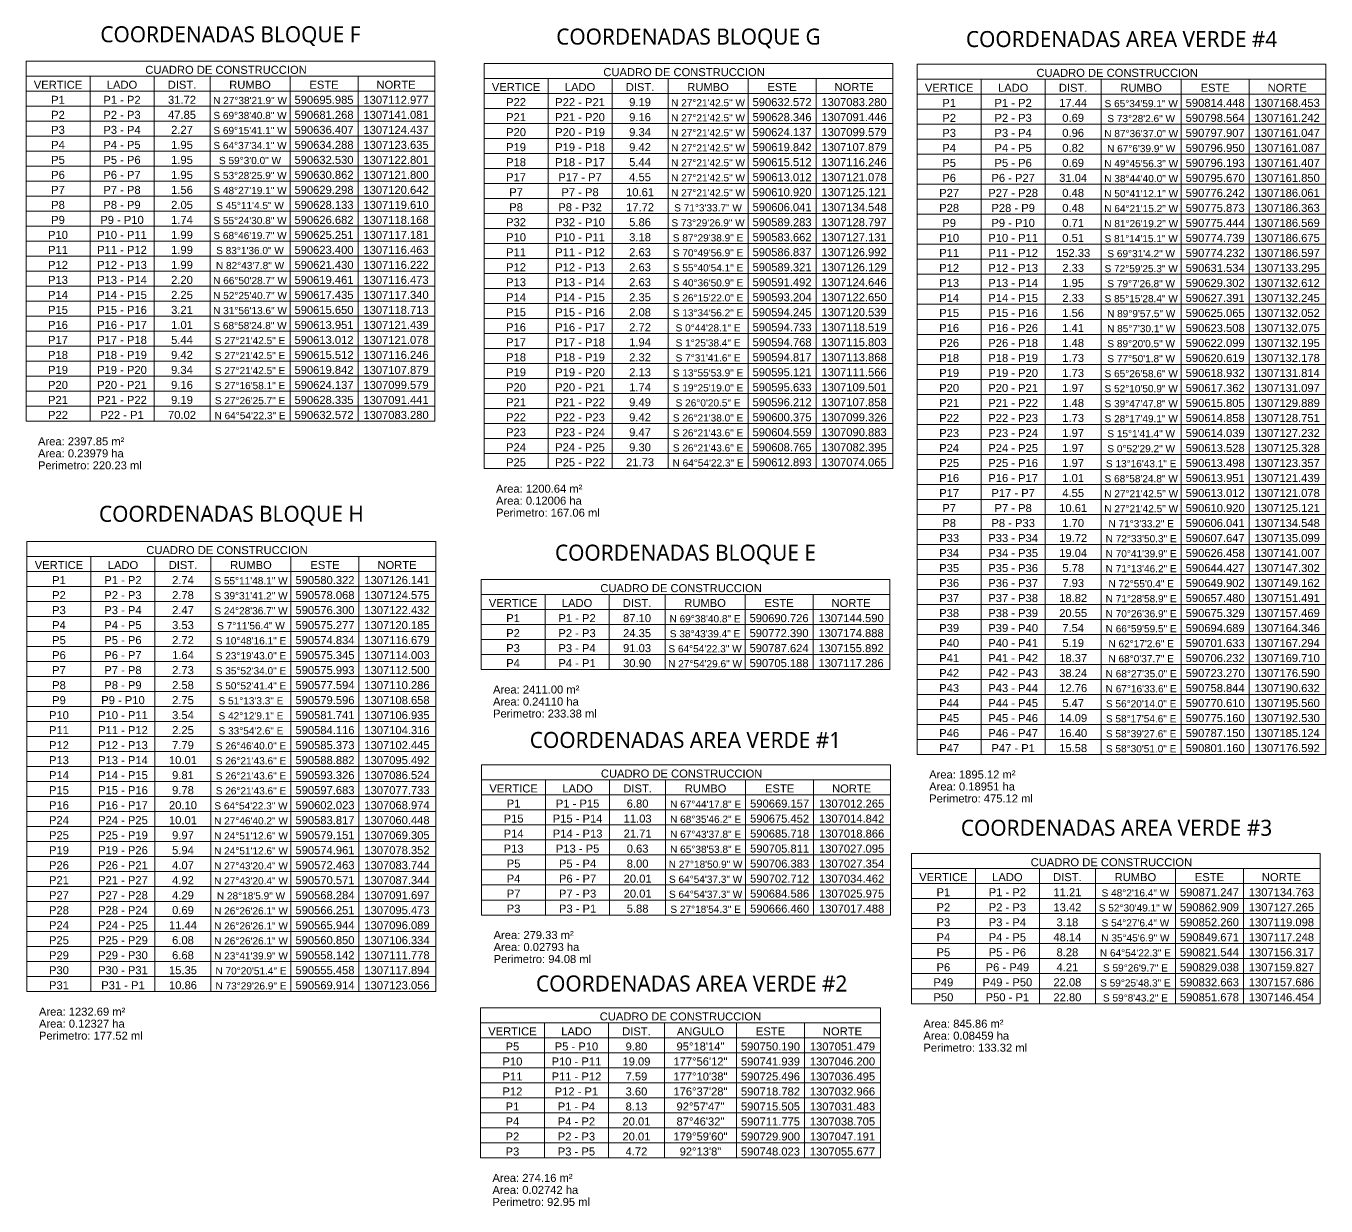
# Model space of a CAD drawing. Header units: millimetres. Extents: x 86 to 591881, y 99 to 1307229.
# Drawn here: x 591556.3 to 591881.2, y 1306865.3 to 1307160.2 of the extents above; entities that cross this region are included whole.
import ezdxf
from ezdxf.enums import TextEntityAlignment as Align

# ---------------------------------------------------------------- set-up
doc = ezdxf.new("R2010")
doc.units = ezdxf.units.MM
doc.layers.add('CUADROS', color=9, linetype='Continuous', lineweight=20)
doc.layers.add('Plano', color=7, linetype='Continuous')
doc.styles.add('CUADROS', font='arial.ttf')
doc.styles.add('ST - ETIQUETAS', font='', dxfattribs={"height": 2.5})
doc.styles.get('ST - ETIQUETAS').set_extended_font_data('Roboto Thin')

# ---------------------------------------------------------------- blocks, each defined once
blk = doc.blocks.new('CC-R')
at = {"layer": 'CUADROS'}
for p, q in [((0, 0), (0, 7.5)), ((0, 7.5), (102.2, 7.5)), ((102.2, 0), (102.2, 7.5)), ((0, 3.75), (102.2, 3.75)), ((16, 0), (16, 3.75)), ((32, 0), (32, 3.75)), ((46, 0), (46, 3.75)), ((66, 0), (66, 3.75)), ((83, 0), (83, 3.75)), ((0, 0), (102.2, 0))]:
    blk.add_line(p, q, dxfattribs=at)
at = {"layer": 'CUADROS', "style": 'CUADROS'}
blk.add_text('CUADRO DE CONSTRUCCION', height=2, dxfattribs=at).set_placement((50, 3.75), align=Align.BOTTOM_CENTER)
for s, p in [('VERTICE', (8, 0.625)), ('LADO', (24, 0.625)), ('DIST.', (39, 0.625)), ('RUMBO', (56, 0.625)), ('ESTE', (74.5, 0.625)), ('NORTE', (92.5, 0.625))]:
    blk.add_text(s, height=2, dxfattribs=at).set_placement(p, align=Align.CENTER)
blk = doc.blocks.new('CC-CR')
at = {"layer": 'CUADROS'}
for p, q in [((0, 0), (0, 3.75)), ((0, 3.75), (102.2, 3.75)), ((16, 0), (16, 3.75)), ((32, 0), (32, 3.75)), ((46, 0), (46, 3.75)), ((66, 0), (66, 3.75)), ((83, 0), (83, 3.75)), ((102.2, 0), (102.2, 3.75)), ((0, 0), (102.2, 0))]:
    blk.add_line(p, q, dxfattribs=at)
at = {"layer": 'CUADROS', "style": 'CUADROS'}
for tag, height, p in [('V', 2, (8, 0)), ('L', 2, (24, 0)), ('D', 2, (39, 0)), ('ANG', 1.8, (56, 0)), ('X', 2, (74.5, 0)), ('Y', 2, (92.5, 0))]:
    blk.add_attdef(tag, text='', height=height, dxfattribs=at).set_placement(p, align=Align.BOTTOM_CENTER)
blk = doc.blocks.new('CC-C')
at = {"layer": 'CUADROS'}
for p, q in [((0, 0), (0, 7.5)), ((0, 7.5), (100, 7.5)), ((100, 0), (100, 7.5)), ((0, 3.75), (100, 3.75)), ((16, 0), (16, 3.75)), ((32, 0), (32, 3.75)), ((46, 0), (46, 3.75)), ((64, 0), (64, 3.75)), ((81, 0), (81, 3.75)), ((0, 0), (100, 0))]:
    blk.add_line(p, q, dxfattribs=at)
at = {"layer": 'CUADROS', "style": 'CUADROS'}
blk.add_text('CUADRO DE CONSTRUCCION', height=2, dxfattribs=at).set_placement((50, 3.75), align=Align.BOTTOM_CENTER)
for s, p in [('VERTICE', (8, 0.625)), ('LADO', (24, 0.625)), ('DIST.', (39, 0.625)), ('ANGULO', (55, 0.625)), ('ESTE', (72.5, 0.625)), ('NORTE', (90.5, 0.625))]:
    blk.add_text(s, height=2, dxfattribs=at).set_placement(p, align=Align.CENTER)
blk = doc.blocks.new('CC-Cuerpo')
at = {"layer": 'CUADROS'}
for p, q in [((0, 0), (0, 3.75)), ((0, 3.75), (100, 3.75)), ((16, 0), (16, 3.75)), ((32, 0), (32, 3.75)), ((46, 0), (46, 3.75)), ((64, 0), (64, 3.75)), ((81, 0), (81, 3.75)), ((100, 0), (100, 3.75)), ((0, 0), (100, 0))]:
    blk.add_line(p, q, dxfattribs=at)
at = {"layer": 'CUADROS', "style": 'CUADROS'}
for tag, p in [('V', (8, 0)), ('L', (24, 0)), ('D', (39, 0)), ('ANG', (55, 0)), ('X', (72.5, 0)), ('Y', (90.5, 0))]:
    blk.add_attdef(tag, text='', height=2, dxfattribs=at).set_placement(p, align=Align.BOTTOM_CENTER)

msp = doc.modelspace()

# ---------------------------------------------------------------- block references
at = {"layer": 'CUADROS'}
for name, p in [('CC-R', (591556.27, 1307143.88)), ('CC-R', (591670.77, 1307143.3)), ('CC-R', (591779.04, 1307143.12)), ('CC-R', (591556.51, 1307023.85)), ('CC-R', (591670.02, 1307014.35)), ('CC-R', (591670.16, 1306968)), ('CC-R', (591777.6, 1306945.84)), ('CC-C', (591669.87, 1306907.3))]:
    msp.add_blockref(name, p, dxfattribs=at)
for name, p, values in [('CC-CR', (591556.27, 1307140.13), {'V': 'P1', 'L': 'P1 - P2', 'D': '31.72', 'ANG': 'N 27°38\'21.9" W', 'X': '590695.985', 'Y': '1307112.977'}), ('CC-CR', (591670.77, 1307139.55), {'V': 'P22', 'L': 'P22 - P21', 'D': '9.19', 'ANG': 'N 27°21\'42.5" W', 'X': '590632.572', 'Y': '1307083.280'}), ('CC-CR', (591779.04, 1307139.37), {'V': 'P1', 'L': 'P1 - P2', 'D': '17.44', 'ANG': 'S 65°34\'59.1" W', 'X': '590814.448', 'Y': '1307168.453'}), ('CC-CR', (591556.27, 1307136.38), {'V': 'P2', 'L': 'P2 - P3', 'D': '47.85', 'ANG': 'S 69°38\'40.8" W', 'X': '590681.268', 'Y': '1307141.081'}), ('CC-CR', (591670.77, 1307135.8), {'V': 'P21', 'L': 'P21 - P20', 'D': '9.16', 'ANG': 'N 27°21\'42.5" W', 'X': '590628.346', 'Y': '1307091.446'}), ('CC-CR', (591779.04, 1307135.62), {'V': 'P2', 'L': 'P2 - P3', 'D': '0.69', 'ANG': 'S 73°28\'2.6" W', 'X': '590798.564', 'Y': '1307161.242'}), ('CC-CR', (591556.27, 1307132.63), {'V': 'P3', 'L': 'P3 - P4', 'D': '2.27', 'ANG': 'S 69°15\'41.1" W', 'X': '590636.407', 'Y': '1307124.437'}), ('CC-CR', (591670.77, 1307132.05), {'V': 'P20', 'L': 'P20 - P19', 'D': '9.34', 'ANG': 'N 27°21\'42.5" W', 'X': '590624.137', 'Y': '1307099.579'}), ('CC-CR', (591779.04, 1307131.87), {'V': 'P3', 'L': 'P3 - P4', 'D': '0.96', 'ANG': 'N 87°36\'37.0" W', 'X': '590797.907', 'Y': '1307161.047'}), ('CC-CR', (591556.27, 1307128.88), {'V': 'P4', 'L': 'P4 - P5', 'D': '1.95', 'ANG': 'S 64°37\'34.1" W', 'X': '590634.288', 'Y': '1307123.635'}), ('CC-CR', (591670.77, 1307128.3), {'V': 'P19', 'L': 'P19 - P18', 'D': '9.42', 'ANG': 'N 27°21\'42.5" W', 'X': '590619.842', 'Y': '1307107.879'}), ('CC-CR', (591779.04, 1307128.12), {'V': 'P4', 'L': 'P4 - P5', 'D': '0.82', 'ANG': 'N 67°6\'39.9" W', 'X': '590796.950', 'Y': '1307161.087'}), ('CC-CR', (591556.27, 1307125.13), {'V': 'P5', 'L': 'P5 - P6', 'D': '1.95', 'ANG': 'S 59°3\'0.0" W', 'X': '590632.530', 'Y': '1307122.801'}), ('CC-CR', (591670.77, 1307124.55), {'V': 'P18', 'L': 'P18 - P17', 'D': '5.44', 'ANG': 'N 27°21\'42.5" W', 'X': '590615.512', 'Y': '1307116.246'}), ('CC-CR', (591779.04, 1307124.37), {'V': 'P5', 'L': 'P5 - P6', 'D': '0.69', 'ANG': 'N 49°45\'56.3" W', 'X': '590796.193', 'Y': '1307161.407'}), ('CC-CR', (591556.27, 1307121.38), {'V': 'P6', 'L': 'P6 - P7', 'D': '1.95', 'ANG': 'S 53°28\'25.9" W', 'X': '590630.862', 'Y': '1307121.800'}), ('CC-CR', (591670.77, 1307120.8), {'V': 'P17', 'L': 'P17 - P7', 'D': '4.55', 'ANG': 'N 27°21\'42.5" W', 'X': '590613.012', 'Y': '1307121.078'}), ('CC-CR', (591779.04, 1307120.62), {'V': 'P6', 'L': 'P6 - P27', 'D': '31.04', 'ANG': 'N 38°44\'40.0" W', 'X': '590795.670', 'Y': '1307161.850'}), ('CC-CR', (591556.27, 1307117.63), {'V': 'P7', 'L': 'P7 - P8', 'D': '1.56', 'ANG': 'S 48°27\'19.1" W', 'X': '590629.298', 'Y': '1307120.642'}), ('CC-CR', (591670.77, 1307117.05), {'V': 'P7', 'L': 'P7 - P8', 'D': '10.61', 'ANG': 'N 27°21\'42.5" W', 'X': '590610.920', 'Y': '1307125.121'}), ('CC-CR', (591779.04, 1307116.87), {'V': 'P27', 'L': 'P27 - P28', 'D': '0.48', 'ANG': 'N 50°41\'12.1" W', 'X': '590776.242', 'Y': '1307186.061'}), ('CC-CR', (591556.27, 1307113.88), {'V': 'P8', 'L': 'P8 - P9', 'D': '2.05', 'ANG': 'S 45°11\'4.5" W', 'X': '590628.133', 'Y': '1307119.610'}), ('CC-CR', (591670.77, 1307113.3), {'V': 'P8', 'L': 'P8 - P32', 'D': '17.72', 'ANG': 'S 71°3\'33.7" W', 'X': '590606.041', 'Y': '1307134.548'}), ('CC-CR', (591779.04, 1307113.12), {'V': 'P28', 'L': 'P28 - P9', 'D': '0.48', 'ANG': 'N 64°21\'15.2" W', 'X': '590775.873', 'Y': '1307186.363'}), ('CC-CR', (591556.27, 1307110.13), {'V': 'P9', 'L': 'P9 - P10', 'D': '1.74', 'ANG': 'S 55°24\'30.8" W', 'X': '590626.682', 'Y': '1307118.168'}), ('CC-CR', (591670.77, 1307109.55), {'V': 'P32', 'L': 'P32 - P10', 'D': '5.86', 'ANG': 'S 73°29\'26.9" W', 'X': '590589.283', 'Y': '1307128.797'}), ('CC-CR', (591779.04, 1307109.37), {'V': 'P9', 'L': 'P9 - P10', 'D': '0.71', 'ANG': 'N 81°26\'19.2" W', 'X': '590775.444', 'Y': '1307186.569'}), ('CC-CR', (591556.27, 1307106.38), {'V': 'P10', 'L': 'P10 - P11', 'D': '1.99', 'ANG': 'S 68°46\'19.7" W', 'X': '590625.251', 'Y': '1307117.181'}), ('CC-CR', (591556.27, 1307102.63), {'V': 'P11', 'L': 'P11 - P12', 'D': '1.99', 'ANG': 'S 83°1\'36.0" W', 'X': '590623.400', 'Y': '1307116.463'}), ('CC-CR', (591670.77, 1307105.8), {'V': 'P10', 'L': 'P10 - P11', 'D': '3.18', 'ANG': 'S 87°29\'38.9" E', 'X': '590583.662', 'Y': '1307127.131'}), ('CC-CR', (591779.04, 1307105.62), {'V': 'P10', 'L': 'P10 - P11', 'D': '0.51', 'ANG': 'S 81°14\'15.1" W', 'X': '590774.739', 'Y': '1307186.675'}), ('CC-CR', (591670.77, 1307102.05), {'V': 'P11', 'L': 'P11 - P12', 'D': '2.63', 'ANG': 'S 70°49\'56.9" E', 'X': '590586.837', 'Y': '1307126.992'}), ('CC-CR', (591779.04, 1307101.87), {'V': 'P11', 'L': 'P11 - P12', 'D': '152.33', 'ANG': 'S 69°31\'4.2" W', 'X': '590774.232', 'Y': '1307186.597'}), ('CC-CR', (591556.27, 1307098.88), {'V': 'P12', 'L': 'P12 - P13', 'D': '1.99', 'ANG': 'N 82°43\'7.8" W', 'X': '590621.430', 'Y': '1307116.222'}), ('CC-CR', (591670.77, 1307098.3), {'V': 'P12', 'L': 'P12 - P13', 'D': '2.63', 'ANG': 'S 55°40\'54.1" E', 'X': '590589.321', 'Y': '1307126.129'}), ('CC-CR', (591779.04, 1307098.12), {'V': 'P12', 'L': 'P12 - P13', 'D': '2.33', 'ANG': 'S 72°59\'25.3" W', 'X': '590631.534', 'Y': '1307133.295'}), ('CC-CR', (591556.27, 1307095.13), {'V': 'P13', 'L': 'P13 - P14', 'D': '2.20', 'ANG': 'N 66°50\'28.7" W', 'X': '590619.461', 'Y': '1307116.473'}), ('CC-CR', (591670.77, 1307094.55), {'V': 'P13', 'L': 'P13 - P14', 'D': '2.63', 'ANG': 'S 40°36\'50.9" E', 'X': '590591.492', 'Y': '1307124.646'}), ('CC-CR', (591779.04, 1307094.37), {'V': 'P13', 'L': 'P13 - P14', 'D': '1.95', 'ANG': 'S 79°7\'26.8" W', 'X': '590629.302', 'Y': '1307132.612'}), ('CC-CR', (591556.27, 1307091.38), {'V': 'P14', 'L': 'P14 - P15', 'D': '2.25', 'ANG': 'N 52°25\'40.7" W', 'X': '590617.435', 'Y': '1307117.340'}), ('CC-CR', (591670.77, 1307090.8), {'V': 'P14', 'L': 'P14 - P15', 'D': '2.35', 'ANG': 'S 26°15\'22.0" E', 'X': '590593.204', 'Y': '1307122.650'}), ('CC-CR', (591779.04, 1307090.62), {'V': 'P14', 'L': 'P14 - P15', 'D': '2.33', 'ANG': 'S 85°15\'28.4" W', 'X': '590627.391', 'Y': '1307132.245'}), ('CC-CR', (591556.27, 1307087.63), {'V': 'P15', 'L': 'P15 - P16', 'D': '3.21', 'ANG': 'N 31°56\'13.6" W', 'X': '590615.650', 'Y': '1307118.713'}), ('CC-CR', (591670.77, 1307087.05), {'V': 'P15', 'L': 'P15 - P16', 'D': '2.08', 'ANG': 'S 13°34\'56.2" E', 'X': '590594.245', 'Y': '1307120.539'}), ('CC-CR', (591779.04, 1307086.87), {'V': 'P15', 'L': 'P15 - P16', 'D': '1.56', 'ANG': 'N 89°9\'57.5" W', 'X': '590625.065', 'Y': '1307132.052'}), ('CC-CR', (591556.27, 1307083.88), {'V': 'P16', 'L': 'P16 - P17', 'D': '1.01', 'ANG': 'S 68°58\'24.8" W', 'X': '590613.951', 'Y': '1307121.439'}), ('CC-CR', (591670.77, 1307083.3), {'V': 'P16', 'L': 'P16 - P17', 'D': '2.72', 'ANG': 'S 0°44\'28.1" E', 'X': '590594.733', 'Y': '1307118.519'}), ('CC-CR', (591779.04, 1307083.12), {'V': 'P16', 'L': 'P16 - P26', 'D': '1.41', 'ANG': 'N 85°7\'30.1" W', 'X': '590623.508', 'Y': '1307132.075'}), ('CC-CR', (591556.27, 1307080.13), {'V': 'P17', 'L': 'P17 - P18', 'D': '5.44', 'ANG': 'S 27°21\'42.5" E', 'X': '590613.012', 'Y': '1307121.078'}), ('CC-CR', (591670.77, 1307079.55), {'V': 'P17', 'L': 'P17 - P18', 'D': '1.94', 'ANG': 'S 1°25\'38.4" E', 'X': '590594.768', 'Y': '1307115.803'}), ('CC-CR', (591779.04, 1307079.37), {'V': 'P26', 'L': 'P26 - P18', 'D': '1.48', 'ANG': 'S 89°20\'0.5" W', 'X': '590622.099', 'Y': '1307132.195'}), ('CC-CR', (591556.27, 1307076.38), {'V': 'P18', 'L': 'P18 - P19', 'D': '9.42', 'ANG': 'S 27°21\'42.5" E', 'X': '590615.512', 'Y': '1307116.246'}), ('CC-CR', (591670.77, 1307075.8), {'V': 'P18', 'L': 'P18 - P19', 'D': '2.32', 'ANG': 'S 7°31\'41.6" E', 'X': '590594.817', 'Y': '1307113.868'}), ('CC-CR', (591779.04, 1307075.62), {'V': 'P18', 'L': 'P18 - P19', 'D': '1.73', 'ANG': 'S 77°50\'1.8" W', 'X': '590620.619', 'Y': '1307132.178'}), ('CC-CR', (591556.27, 1307072.63), {'V': 'P19', 'L': 'P19 - P20', 'D': '9.34', 'ANG': 'S 27°21\'42.5" E', 'X': '590619.842', 'Y': '1307107.879'}), ('CC-CR', (591670.77, 1307072.05), {'V': 'P19', 'L': 'P19 - P20', 'D': '2.13', 'ANG': 'S 13°55\'53.9" E', 'X': '590595.121', 'Y': '1307111.566'}), ('CC-CR', (591779.04, 1307071.87), {'V': 'P19', 'L': 'P19 - P20', 'D': '1.73', 'ANG': 'S 65°26\'58.6" W', 'X': '590618.932', 'Y': '1307131.814'}), ('CC-CR', (591556.27, 1307068.88), {'V': 'P20', 'L': 'P20 - P21', 'D': '9.16', 'ANG': 'S 27°16\'58.1" E', 'X': '590624.137', 'Y': '1307099.579'}), ('CC-CR', (591670.77, 1307068.3), {'V': 'P20', 'L': 'P20 - P21', 'D': '1.74', 'ANG': 'S 19°25\'19.0" E', 'X': '590595.633', 'Y': '1307109.501'}), ('CC-CR', (591779.04, 1307068.12), {'V': 'P20', 'L': 'P20 - P21', 'D': '1.97', 'ANG': 'S 52°10\'50.9" W', 'X': '590617.362', 'Y': '1307131.097'}), ('CC-CR', (591556.27, 1307065.13), {'V': 'P21', 'L': 'P21 - P22', 'D': '9.19', 'ANG': 'S 27°26\'25.7" E', 'X': '590628.335', 'Y': '1307091.441'}), ('CC-CR', (591670.77, 1307064.55), {'V': 'P21', 'L': 'P21 - P22', 'D': '9.49', 'ANG': 'S 26°0\'20.5" E', 'X': '590596.212', 'Y': '1307107.858'}), ('CC-CR', (591779.04, 1307064.37), {'V': 'P21', 'L': 'P21 - P22', 'D': '1.48', 'ANG': 'S 39°47\'47.8" W', 'X': '590615.805', 'Y': '1307129.889'}), ('CC-CR', (591556.27, 1307061.38), {'V': 'P22', 'L': 'P22 - P1', 'D': '70.02', 'ANG': 'N 64°54\'22.3" E', 'X': '590632.572', 'Y': '1307083.280'}), ('CC-CR', (591670.77, 1307060.8), {'V': 'P22', 'L': 'P22 - P23', 'D': '9.42', 'ANG': 'S 26°21\'38.0" E', 'X': '590600.375', 'Y': '1307099.326'}), ('CC-CR', (591779.04, 1307060.62), {'V': 'P22', 'L': 'P22 - P23', 'D': '1.73', 'ANG': 'S 28°17\'49.1" W', 'X': '590614.858', 'Y': '1307128.751'}), ('CC-CR', (591670.77, 1307057.05), {'V': 'P23', 'L': 'P23 - P24', 'D': '9.47', 'ANG': 'S 26°21\'43.6" E', 'X': '590604.559', 'Y': '1307090.883'}), ('CC-CR', (591779.04, 1307056.87), {'V': 'P23', 'L': 'P23 - P24', 'D': '1.97', 'ANG': 'S 15°1\'41.4" W', 'X': '590614.039', 'Y': '1307127.232'}), ('CC-CR', (591670.77, 1307053.3), {'V': 'P24', 'L': 'P24 - P25', 'D': '9.30', 'ANG': 'S 26°21\'43.6" E', 'X': '590608.765', 'Y': '1307082.395'}), ('CC-CR', (591779.04, 1307053.12), {'V': 'P24', 'L': 'P24 - P25', 'D': '1.97', 'ANG': 'S 0°52\'29.2" W', 'X': '590613.528', 'Y': '1307125.328'}), ('CC-CR', (591670.77, 1307049.55), {'V': 'P25', 'L': 'P25 - P22', 'D': '21.73', 'ANG': 'N 64°54\'22.3" E', 'X': '590612.893', 'Y': '1307074.065'}), ('CC-CR', (591779.04, 1307049.37), {'V': 'P25', 'L': 'P25 - P16', 'D': '1.97', 'ANG': 'S 13°16\'43.1" E', 'X': '590613.498', 'Y': '1307123.357'}), ('CC-CR', (591779.04, 1307045.62), {'V': 'P16', 'L': 'P16 - P17', 'D': '1.01', 'ANG': 'S 68°58\'24.8" W', 'X': '590613.951', 'Y': '1307121.439'}), ('CC-CR', (591779.04, 1307041.87), {'V': 'P17', 'L': 'P17 - P7', 'D': '4.55', 'ANG': 'N 27°21\'42.5" W', 'X': '590613.012', 'Y': '1307121.078'}), ('CC-CR', (591779.04, 1307038.12), {'V': 'P7', 'L': 'P7 - P8', 'D': '10.61', 'ANG': 'N 27°21\'42.5" W', 'X': '590610.920', 'Y': '1307125.121'}), ('CC-CR', (591779.04, 1307034.37), {'V': 'P8', 'L': 'P8 - P33', 'D': '1.70', 'ANG': 'N 71°3\'33.2" E', 'X': '590606.041', 'Y': '1307134.548'}), ('CC-CR', (591779.04, 1307030.62), {'V': 'P33', 'L': 'P33 - P34', 'D': '19.72', 'ANG': 'N 72°33\'50.3" E', 'X': '590607.647', 'Y': '1307135.099'}), ('CC-CR', (591779.04, 1307026.87), {'V': 'P34', 'L': 'P34 - P35', 'D': '19.04', 'ANG': 'N 70°41\'39.9" E', 'X': '590626.458', 'Y': '1307141.007'}), ('CC-CR', (591779.04, 1307023.12), {'V': 'P35', 'L': 'P35 - P36', 'D': '5.78', 'ANG': 'N 71°13\'46.2" E', 'X': '590644.427', 'Y': '1307147.302'}), ('CC-CR', (591556.51, 1307020.1), {'V': 'P1', 'L': 'P1 - P2', 'D': '2.74', 'ANG': 'S 55°11\'48.1" W', 'X': '590580.322', 'Y': '1307126.141'}), ('CC-CR', (591779.04, 1307019.37), {'V': 'P36', 'L': 'P36 - P37', 'D': '7.93', 'ANG': 'N 72°55\'0.4" E', 'X': '590649.902', 'Y': '1307149.162'}), ('CC-CR', (591556.51, 1307016.35), {'V': 'P2', 'L': 'P2 - P3', 'D': '2.78', 'ANG': 'S 39°31\'41.2" W', 'X': '590578.068', 'Y': '1307124.575'}), ('CC-CR', (591779.04, 1307015.62), {'V': 'P37', 'L': 'P37 - P38', 'D': '18.82', 'ANG': 'N 71°28\'58.9" E', 'X': '590657.480', 'Y': '1307151.491'}), ('CC-CR', (591556.51, 1307012.6), {'V': 'P3', 'L': 'P3 - P4', 'D': '2.47', 'ANG': 'S 24°28\'36.7" W', 'X': '590576.300', 'Y': '1307122.432'}), ('CC-CR', (591779.04, 1307011.87), {'V': 'P38', 'L': 'P38 - P39', 'D': '20.55', 'ANG': 'N 70°26\'36.9" E', 'X': '590675.329', 'Y': '1307157.469'}), ('CC-CR', (591556.51, 1307008.85), {'V': 'P4', 'L': 'P4 - P5', 'D': '3.53', 'ANG': 'S 7°11\'56.4" W', 'X': '590575.277', 'Y': '1307120.185'}), ('CC-CR', (591670.02, 1307010.6), {'V': 'P1', 'L': 'P1 - P2', 'D': '87.10', 'ANG': 'N 69°38\'40.8" E', 'X': '590690.726', 'Y': '1307144.590'}), ('CC-CR', (591556.51, 1307005.1), {'V': 'P5', 'L': 'P5 - P6', 'D': '2.72', 'ANG': 'S 10°48\'16.1" E', 'X': '590574.834', 'Y': '1307116.679'}), ('CC-CR', (591670.02, 1307006.85), {'V': 'P2', 'L': 'P2 - P3', 'D': '24.35', 'ANG': 'S 38°43\'39.4" E', 'X': '590772.390', 'Y': '1307174.888'}), ('CC-CR', (591779.04, 1307008.12), {'V': 'P39', 'L': 'P39 - P40', 'D': '7.54', 'ANG': 'N 66°59\'59.5" E', 'X': '590694.689', 'Y': '1307164.346'}), ('CC-CR', (591670.02, 1307003.1), {'V': 'P3', 'L': 'P3 - P4', 'D': '91.03', 'ANG': 'S 64°54\'22.3" W', 'X': '590787.624', 'Y': '1307155.892'}), ('CC-CR', (591779.04, 1307004.37), {'V': 'P40', 'L': 'P40 - P41', 'D': '5.19', 'ANG': 'N 62°17\'2.6" E', 'X': '590701.633', 'Y': '1307167.294'}), ('CC-CR', (591556.51, 1307001.35), {'V': 'P6', 'L': 'P6 - P7', 'D': '1.64', 'ANG': 'S 23°19\'43.0" E', 'X': '590575.345', 'Y': '1307114.003'}), ('CC-CR', (591670.02, 1306999.35), {'V': 'P4', 'L': 'P4 - P1', 'D': '30.90', 'ANG': 'N 27°54\'29.6" W', 'X': '590705.188', 'Y': '1307117.286'}), ('CC-CR', (591779.04, 1307000.62), {'V': 'P41', 'L': 'P41 - P42', 'D': '18.37', 'ANG': 'N 68°0\'37.7" E', 'X': '590706.232', 'Y': '1307169.710'}), ('CC-CR', (591556.51, 1306997.6), {'V': 'P7', 'L': 'P7 - P8', 'D': '2.73', 'ANG': 'S 35°52\'34.0" E', 'X': '590575.993', 'Y': '1307112.500'}), ('CC-CR', (591779.04, 1306996.87), {'V': 'P42', 'L': 'P42 - P43', 'D': '38.24', 'ANG': 'N 68°27\'35.0" E', 'X': '590723.270', 'Y': '1307176.590'}), ('CC-CR', (591556.51, 1306993.85), {'V': 'P8', 'L': 'P8 - P9', 'D': '2.58', 'ANG': 'S 50°52\'41.4" E', 'X': '590577.594', 'Y': '1307110.286'}), ('CC-CR', (591779.04, 1306993.12), {'V': 'P43', 'L': 'P43 - P44', 'D': '12.76', 'ANG': 'N 67°16\'33.6" E', 'X': '590758.844', 'Y': '1307190.632'}), ('CC-CR', (591556.51, 1306990.1), {'V': 'P9', 'L': 'P9 - P10', 'D': '2.75', 'ANG': 'S 51°13\'3.3" E', 'X': '590579.596', 'Y': '1307108.658'}), ('CC-CR', (591779.04, 1306989.37), {'V': 'P44', 'L': 'P44 - P45', 'D': '5.47', 'ANG': 'S 56°20\'14.0" E', 'X': '590770.610', 'Y': '1307195.560'}), ('CC-CR', (591556.51, 1306986.35), {'V': 'P10', 'L': 'P10 - P11', 'D': '3.54', 'ANG': 'S 42°12\'9.1" E', 'X': '590581.741', 'Y': '1307106.935'}), ('CC-CR', (591779.04, 1306985.62), {'V': 'P45', 'L': 'P45 - P46', 'D': '14.09', 'ANG': 'S 58°17\'54.6" E', 'X': '590775.160', 'Y': '1307192.530'}), ('CC-CR', (591556.51, 1306982.6), {'V': 'P11', 'L': 'P11 - P12', 'D': '2.25', 'ANG': 'S 33°54\'2.6" E', 'X': '590584.116', 'Y': '1307104.316'}), ('CC-CR', (591779.04, 1306981.87), {'V': 'P46', 'L': 'P46 - P47', 'D': '16.40', 'ANG': 'S 58°39\'27.6" E', 'X': '590787.150', 'Y': '1307185.124'}), ('CC-CR', (591556.51, 1306978.85), {'V': 'P12', 'L': 'P12 - P13', 'D': '7.79', 'ANG': 'S 26°46\'40.0" E', 'X': '590585.373', 'Y': '1307102.445'}), ('CC-CR', (591779.04, 1306978.12), {'V': 'P47', 'L': 'P47 - P1', 'D': '15.58', 'ANG': 'S 58°30\'51.0" E', 'X': '590801.160', 'Y': '1307176.592'}), ('CC-CR', (591556.51, 1306975.1), {'V': 'P13', 'L': 'P13 - P14', 'D': '10.01', 'ANG': 'S 26°21\'43.6" E', 'X': '590588.882', 'Y': '1307095.492'}), ('CC-CR', (591556.51, 1306971.35), {'V': 'P14', 'L': 'P14 - P15', 'D': '9.81', 'ANG': 'S 26°21\'43.6" E', 'X': '590593.326', 'Y': '1307086.524'}), ('CC-CR', (591556.51, 1306967.6), {'V': 'P15', 'L': 'P15 - P16', 'D': '9.78', 'ANG': 'S 26°21\'43.6" E', 'X': '590597.683', 'Y': '1307077.733'}), ('CC-CR', (591556.51, 1306963.85), {'V': 'P16', 'L': 'P16 - P17', 'D': '20.10', 'ANG': 'S 64°54\'22.3" W', 'X': '590602.023', 'Y': '1307068.974'}), ('CC-CR', (591670.16, 1306964.25), {'V': 'P1', 'L': 'P1 - P15', 'D': '6.80', 'ANG': 'N 67°44\'17.8" E', 'X': '590669.157', 'Y': '1307012.265'}), ('CC-CR', (591556.51, 1306960.1), {'V': 'P24', 'L': 'P24 - P25', 'D': '10.01', 'ANG': 'N 27°46\'40.2" W', 'X': '590583.817', 'Y': '1307060.448'}), ('CC-CR', (591670.16, 1306960.5), {'V': 'P15', 'L': 'P15 - P14', 'D': '11.03', 'ANG': 'N 68°35\'46.2" E', 'X': '590675.452', 'Y': '1307014.842'}), ('CC-CR', (591556.51, 1306956.35), {'V': 'P25', 'L': 'P25 - P19', 'D': '9.97', 'ANG': 'N 24°51\'12.6" W', 'X': '590579.151', 'Y': '1307069.305'}), ('CC-CR', (591670.16, 1306956.75), {'V': 'P14', 'L': 'P14 - P13', 'D': '21.71', 'ANG': 'N 67°43\'37.8" E', 'X': '590685.718', 'Y': '1307018.866'}), ('CC-CR', (591556.51, 1306952.6), {'V': 'P19', 'L': 'P19 - P26', 'D': '5.94', 'ANG': 'N 24°51\'12.6" W', 'X': '590574.961', 'Y': '1307078.352'}), ('CC-CR', (591670.16, 1306953), {'V': 'P13', 'L': 'P13 - P5', 'D': '0.63', 'ANG': 'N 65°38\'53.8" E', 'X': '590705.811', 'Y': '1307027.095'}), ('CC-CR', (591556.51, 1306948.85), {'V': 'P26', 'L': 'P26 - P21', 'D': '4.07', 'ANG': 'N 27°43\'20.4" W', 'X': '590572.463', 'Y': '1307083.744'}), ('CC-CR', (591670.16, 1306949.25), {'V': 'P5', 'L': 'P5 - P4', 'D': '8.00', 'ANG': 'N 27°18\'50.9" W', 'X': '590706.383', 'Y': '1307027.354'}), ('CC-CR', (591556.51, 1306945.1), {'V': 'P21', 'L': 'P21 - P27', 'D': '4.92', 'ANG': 'N 27°43\'20.4" W', 'X': '590570.571', 'Y': '1307087.344'}), ('CC-CR', (591670.16, 1306945.5), {'V': 'P4', 'L': 'P6 - P7', 'D': '20.01', 'ANG': 'S 64°54\'37.3" W', 'X': '590702.712', 'Y': '1307034.462'}), ('CC-CR', (591556.51, 1306941.35), {'V': 'P27', 'L': 'P27 - P28', 'D': '4.29', 'ANG': 'N 28°18\'5.9" W', 'X': '590568.284', 'Y': '1307091.697'}), ('CC-CR', (591670.16, 1306941.75), {'V': 'P7', 'L': 'P7 - P3', 'D': '20.01', 'ANG': 'S 64°54\'37.3" W', 'X': '590684.586', 'Y': '1307025.975'}), ('CC-CR', (591777.6, 1306942.09), {'V': 'P1', 'L': 'P1 - P2', 'D': '11.21', 'ANG': 'S 48°2\'16.4" W', 'X': '590871.247', 'Y': '1307134.763'}), ('CC-CR', (591556.51, 1306937.6), {'V': 'P28', 'L': 'P28 - P24', 'D': '0.69', 'ANG': 'N 26°26\'26.1" W', 'X': '590566.251', 'Y': '1307095.473'}), ('CC-CR', (591670.16, 1306938), {'V': 'P3', 'L': 'P3 - P1', 'D': '5.88', 'ANG': 'S 27°18\'54.3" E', 'X': '590666.460', 'Y': '1307017.488'}), ('CC-CR', (591777.6, 1306938.34), {'V': 'P2', 'L': 'P2 - P3', 'D': '13.42', 'ANG': 'S 52°30\'49.1" W', 'X': '590862.909', 'Y': '1307127.265'}), ('CC-CR', (591556.51, 1306933.85), {'V': 'P24', 'L': 'P24 - P25', 'D': '11.44', 'ANG': 'N 26°26\'26.1" W', 'X': '590565.944', 'Y': '1307096.089'}), ('CC-CR', (591777.6, 1306934.59), {'V': 'P3', 'L': 'P3 - P4', 'D': '3.18', 'ANG': 'S 54°27\'6.4" W', 'X': '590852.260', 'Y': '1307119.098'}), ('CC-CR', (591777.6, 1306930.84), {'V': 'P4', 'L': 'P4 - P5', 'D': '48.14', 'ANG': 'N 35°45\'6.9" W', 'X': '590849.671', 'Y': '1307117.248'}), ('CC-CR', (591556.51, 1306930.1), {'V': 'P25', 'L': 'P25 - P29', 'D': '6.08', 'ANG': 'N 26°26\'26.1" W', 'X': '590560.850', 'Y': '1307106.334'}), ('CC-CR', (591777.6, 1306927.09), {'V': 'P5', 'L': 'P5 - P6', 'D': '8.28', 'ANG': 'N 64°54\'22.3" E', 'X': '590821.544', 'Y': '1307156.317'}), ('CC-CR', (591556.51, 1306926.35), {'V': 'P29', 'L': 'P29 - P30', 'D': '6.68', 'ANG': 'N 23°41\'39.9" W', 'X': '590558.142', 'Y': '1307111.778'}), ('CC-CR', (591556.51, 1306922.6), {'V': 'P30', 'L': 'P30 - P31', 'D': '15.35', 'ANG': 'N 70°20\'51.4" E', 'X': '590555.458', 'Y': '1307117.894'}), ('CC-CR', (591777.6, 1306923.34), {'V': 'P6', 'L': 'P6 - P49', 'D': '4.21', 'ANG': 'S 59°26\'9.7" E', 'X': '590829.038', 'Y': '1307159.827'}), ('CC-CR', (591556.51, 1306918.85), {'V': 'P31', 'L': 'P31 - P1', 'D': '10.86', 'ANG': 'N 73°29\'26.9" E', 'X': '590569.914', 'Y': '1307123.056'}), ('CC-CR', (591777.6, 1306919.59), {'V': 'P49', 'L': 'P49 - P50', 'D': '22.08', 'ANG': 'S 59°25\'48.3" E', 'X': '590832.663', 'Y': '1307157.686'}), ('CC-CR', (591777.6, 1306915.84), {'V': 'P50', 'L': 'P50 - P1', 'D': '22.80', 'ANG': 'S 59°8\'43.2" E', 'X': '590851.678', 'Y': '1307146.454'}), ('CC-Cuerpo', (591669.87, 1306903.55), {'V': 'P5', 'L': 'P5 - P10', 'D': '9.80', 'ANG': '95°18\'14"', 'X': '590750.190', 'Y': '1307051.479'}), ('CC-Cuerpo', (591669.87, 1306899.8), {'V': 'P10', 'L': 'P10 - P11', 'D': '19.09', 'ANG': '177°56\'12"', 'X': '590741.939', 'Y': '1307046.200'}), ('CC-Cuerpo', (591669.87, 1306896.05), {'V': 'P11', 'L': 'P11 - P12', 'D': '7.59', 'ANG': '177°10\'38"', 'X': '590725.496', 'Y': '1307036.495'}), ('CC-Cuerpo', (591669.87, 1306892.3), {'V': 'P12', 'L': 'P12 - P1', 'D': '3.60', 'ANG': '176°37\'28"', 'X': '590718.782', 'Y': '1307032.966'}), ('CC-Cuerpo', (591669.87, 1306888.55), {'V': 'P1', 'L': 'P1 - P4', 'D': '8.13', 'ANG': '92°57\'47"', 'X': '590715.505', 'Y': '1307031.483'}), ('CC-Cuerpo', (591669.87, 1306884.8), {'V': 'P4', 'L': 'P4 - P2', 'D': '20.01', 'ANG': '87°46\'32"', 'X': '590711.775', 'Y': '1307038.705'}), ('CC-Cuerpo', (591669.87, 1306881.05), {'V': 'P2', 'L': 'P2 - P3', 'D': '20.01', 'ANG': '179°59\'60"', 'X': '590729.900', 'Y': '1307047.191'}), ('CC-Cuerpo', (591669.87, 1306877.3), {'V': 'P3', 'L': 'P3 - P5', 'D': '4.72', 'ANG': '92°13\'8"', 'X': '590748.023', 'Y': '1307055.677'})]:
    msp.add_blockref(name, p, dxfattribs=at).add_auto_attribs(values)

# ---------------------------------------------------------------- texts
at = {"layer": 'CUADROS', "style": 'CUADROS'}
for s, p in [('Area: 2397.85 m²', (591559.27, 1307055.38)), ('Area: 0.23979 ha', (591559.27, 1307052.38)), ('Perimetro: 220.23 ml', (591559.27, 1307049.38)), ('Area: 1200.64 m²', (591673.77, 1307043.55)), ('Area: 0.12006 ha', (591673.77, 1307040.55)), ('Perimetro: 167.06 ml', (591673.77, 1307037.55)), ('Area: 2411.00 m²', (591673.02, 1306993.35)), ('Area: 0.24110 ha', (591673.02, 1306990.35)), ('Perimetro: 233.38 ml', (591673.02, 1306987.35)), ('Area: 1895.12 m²', (591782.04, 1306972.12)), ('Area: 0.18951 ha', (591782.04, 1306969.12)), ('Perimetro: 475.12 ml', (591782.04, 1306966.12)), ('Area: 279.33 m²', (591673.16, 1306932)), ('Area: 0.02793 ha', (591673.16, 1306929)), ('Perimetro: 94.08 ml', (591673.16, 1306926)), ('Area: 1232.69 m²', (591559.51, 1306912.85)), ('Area: 0.12327 ha', (591559.51, 1306909.85)), ('Area: 845.86 m²', (591780.6, 1306909.84)), ('Perimetro: 177.52 ml', (591559.51, 1306906.85)), ('Area: 0.08459 ha', (591780.6, 1306906.84)), ('Perimetro: 133.32 ml', (591780.6, 1306903.84)), ('Area: 274.16 m²', (591672.87, 1306871.3)), ('Area: 0.02742 ha', (591672.87, 1306868.3)), ('Perimetro: 92.95 ml', (591672.87, 1306865.3))]:
    msp.add_text(s, height=2, dxfattribs=at).set_placement(p)
at = {"layer": 'Plano', "color": 3, "lineweight": 15, "style": 'ST - ETIQUETAS'}
for s, p in [('COORDENADAS BLOQUE F', (591607.37, 1307157.67)), ('COORDENADAS BLOQUE G', (591721.87, 1307157.09)), ('COORDENADAS AREA VERDE #4', (591830.14, 1307156.92)), ('COORDENADAS BLOQUE H', (591607.61, 1307037.82)), ('COORDENADAS BLOQUE E', (591721.12, 1307028.11)), ('COORDENADAS AREA VERDE #1', (591721.12, 1306981.75)), ('COORDENADAS AREA VERDE #3', (591828.88, 1306959.81)), ('COORDENADAS AREA VERDE #2', (591722.67, 1306920.88))]:
    msp.add_text(s, height=4, dxfattribs=at).set_placement(p, align=Align.MIDDLE)

doc.saveas('drawing.dxf')
